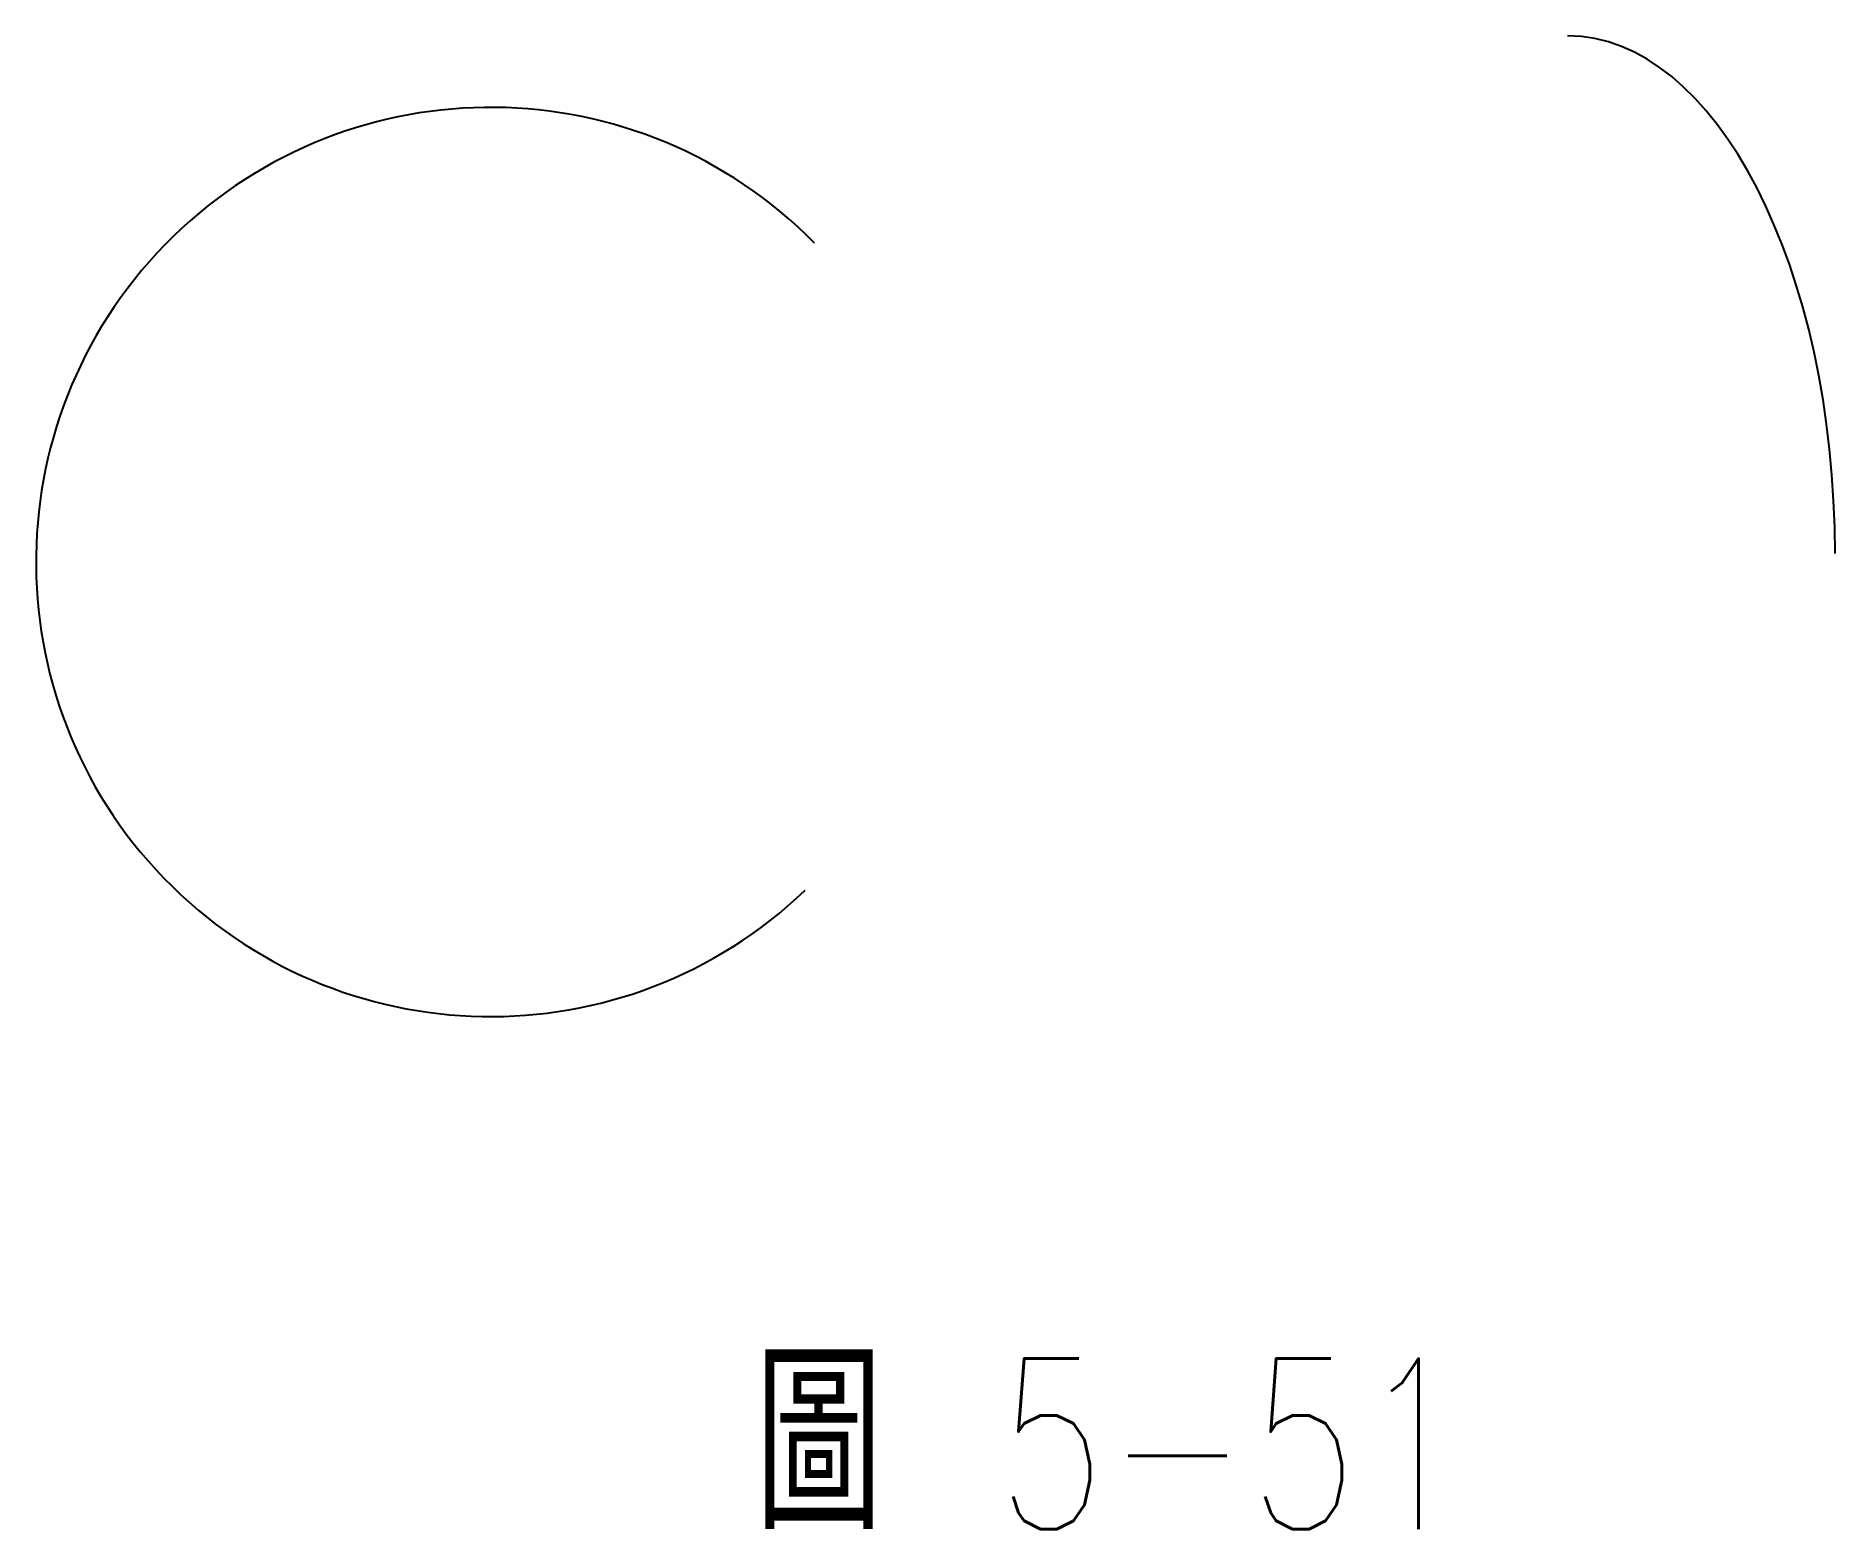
# Model space of a CAD drawing. Extents: x 211.9 to 243.5, y 24 to 50.3.
import ezdxf

# ---------------------------------------------------------------- set-up
doc = ezdxf.new("R2010")
doc.units = 0
doc.layers.add('輪廓線', color=7, linetype='CONTINUOUS')
doc.styles.add('CNS', font='txt.shx', dxfattribs={"width": 0.75, "height": 3, "bigfont": 'chineset.shx'})

msp = doc.modelspace()

# ---------------------------------------------------------------- linework, layer by layer
at = {"layer": '輪廓線'}
msp.add_arc((219.888, 41.035), 8, 44.5424, 313.7915, dxfattribs=at)
msp.add_ellipse((238.842, 41.182), major_axis=(0, 9.11), ratio=0.516555, start_param=4.712389, end_param=6.283185, dxfattribs=at)

# ---------------------------------------------------------------- texts
at = {"layer": '輪廓線', "style": 'CNS', "width": 0.75}
msp.add_text('圖 5-51', height=3, dxfattribs=at).set_placement((224.539, 24.017))

doc.saveas('drawing.dxf')
